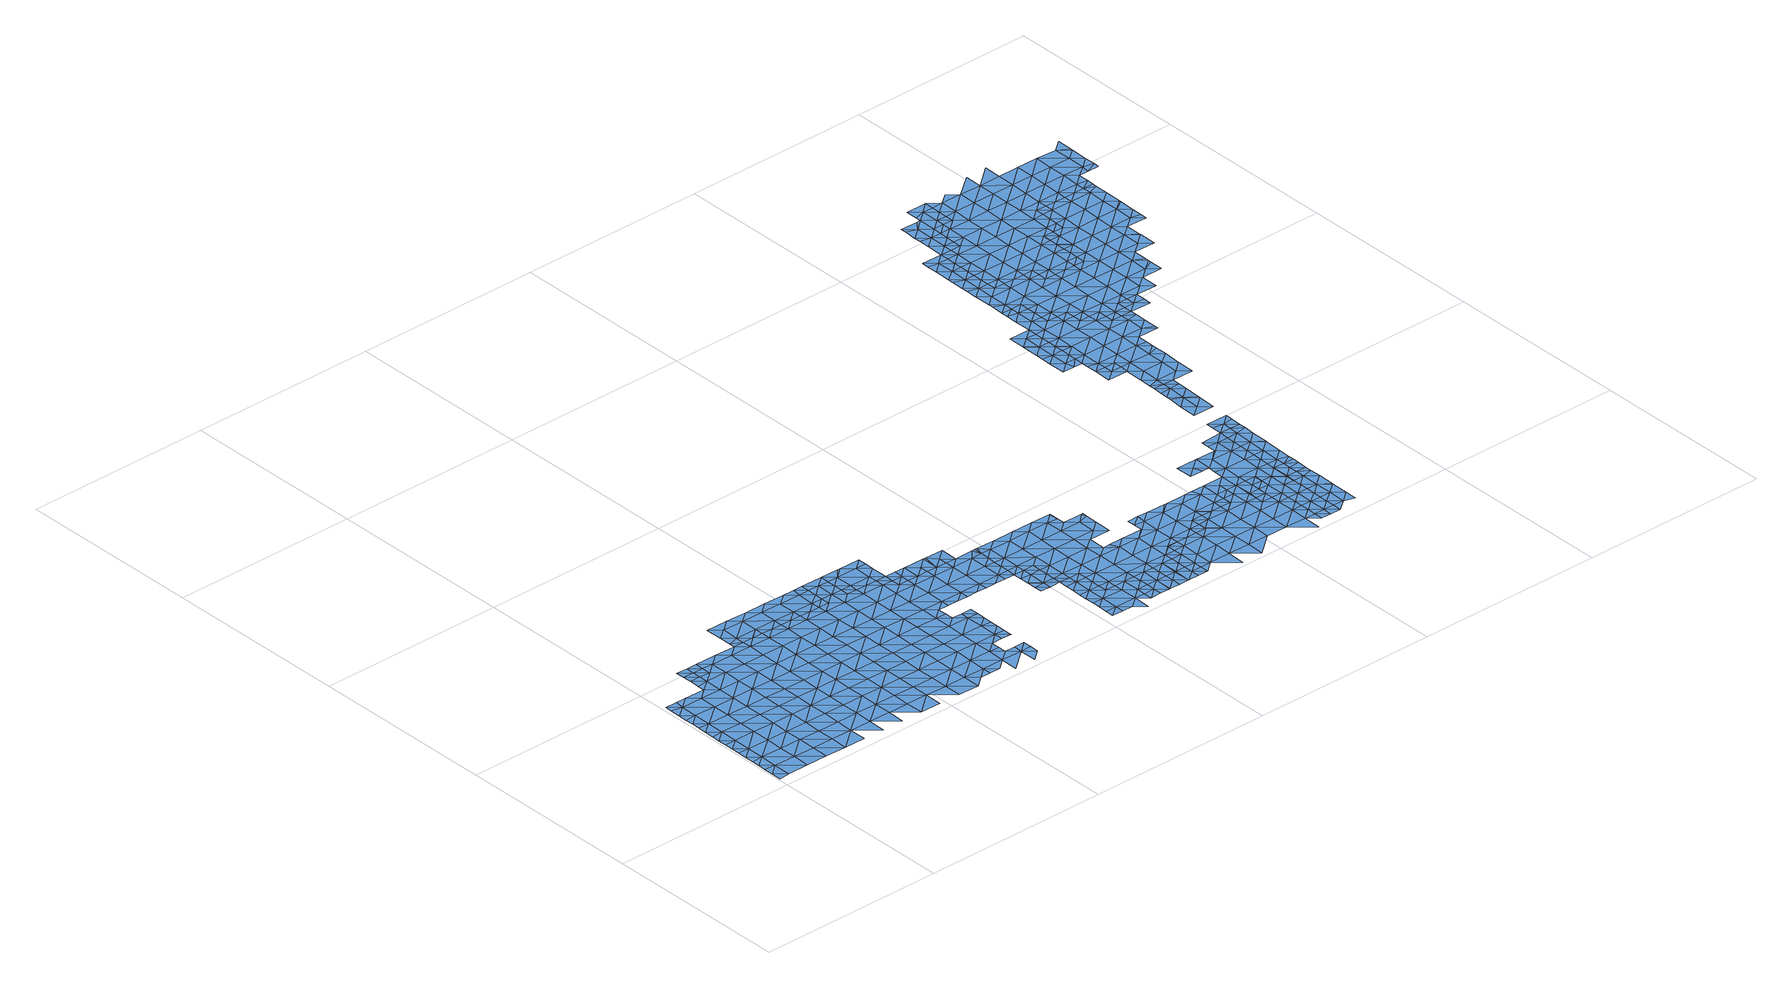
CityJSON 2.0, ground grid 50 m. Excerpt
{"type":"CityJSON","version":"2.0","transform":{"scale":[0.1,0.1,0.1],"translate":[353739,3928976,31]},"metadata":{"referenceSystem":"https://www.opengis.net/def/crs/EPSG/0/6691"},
"CityObjects":{
"waterbody1":{"type":"WaterBody","attributes":{"name":"4","class":"1140","function":"1","WaterBodyRiverFloodingRiskAttribute.description":"6","WaterBodyRiverFloodingRiskAttribute.rankOrg":"2","WaterBodyRiverFloodingRiskAttribute.adminType":"2","WaterBodyRiverFloodingRiskAttribute.scale":"L1"},"geometry":[{"type":"MultiSurface","lod":"1","boundaries":[[[0,1,2]],[[3,4,2]],[[1,3,2]],[[5,4,3]],[[5,6,7]],[[3,6,5]],[[7,6,8]],[[9,10,8]],[[1,11,3]],[[10,9,12]],[[8,6,9]],[[12,13,14]],[[13,15,14]],[[12,9,13]],[[6,3,16]],[[3,11,16]],[[17,18,19]],[[19,15,17]],[[15,13,17]],[[17,20,18]],[[6,16,21]],[[9,6,22]],[[23,20,24]],[[23,18,20]],[[22,25,9]],[[11,26,16]],[[24,27,28]],[[6,21,22]],[[13,9,25]],[[28,27,29]],[[24,20,27]],[[17,13,25]],[[30,31,29]],[[25,32,17]],[[31,30,33]],[[30,29,27]],[[34,35,16]],[[20,17,32]],[[16,26,34]],[[21,16,35]],[[32,36,20]],[[20,37,27]],[[33,30,38]],[[22,21,39]],[[39,21,35]],[[39,40,22]],[[40,32,25]],[[30,27,37]],[[20,36,37]],[[38,30,41]],[[25,22,40]],[[42,41,30]],[[34,26,43]],[[44,36,32]],[[43,45,34]],[[30,37,42]],[[35,34,45]],[[32,40,44]],[[44,46,36]],[[39,35,47]],[[47,35,45]],[[37,48,42]],[[37,36,48]],[[41,42,49]],[[50,51,39]],[[48,36,46]],[[50,39,47]],[[40,51,44]],[[40,39,51]],[[52,42,48]],[[45,43,53]],[[49,42,52]],[[47,45,53]],[[46,44,54]],[[43,55,53]],[[47,56,50]],[[57,58,59]],[[44,51,54]],[[46,60,48]],[[59,49,57]],[[57,49,52]],[[61,60,46]],[[56,47,53]],[[46,54,61]],[[62,58,57]],[[63,64,50]],[[60,65,48]],[[63,50,56]],[[51,64,54]],[[51,50,64]],[[52,48,65]],[[57,66,62]],[[65,67,52]],[[57,52,67]],[[68,69,53]],[[61,54,70]],[[68,53,71]],[[56,69,63]],[[61,72,60]],[[56,53,69]],[[54,64,70]],[[66,57,67]],[[73,64,63]],[[72,61,70]],[[66,74,75]],[[69,73,63]],[[72,76,60]],[[60,77,65]],[[75,74,78]],[[74,66,67]],[[76,77,60]],[[65,77,67]],[[64,79,70]],[[80,64,73]],[[81,78,74]],[[82,83,68]],[[68,84,69]],[[72,70,79]],[[74,67,85]],[[64,80,79]],[[85,67,77]],[[84,86,69]],[[76,72,87]],[[68,83,84]],[[73,86,80]],[[87,72,79]],[[73,69,86]],[[81,74,88]],[[76,89,77]],[[74,85,88]],[[90,89,76]],[[89,85,77]],[[91,79,80]],[[76,87,90]],[[83,92,84]],[[93,88,85]],[[94,80,86]],[[95,81,88]],[[92,83,96]],[[97,86,84]],[[80,94,91]],[[87,98,90]],[[92,99,84]],[[87,79,98]],[[100,95,88]],[[85,89,93]],[[93,100,88]],[[98,79,91]],[[94,86,97]],[[84,99,97]],[[94,101,91]],[[96,102,92]],[[90,98,103]],[[89,90,104]],[[89,105,93]],[[106,95,100]],[[102,99,92]],[[105,100,93]],[[90,103,104]],[[94,97,101]],[[107,103,98]],[[96,108,102]],[[109,91,101]],[[106,100,110]],[[89,104,105]],[[98,91,107]],[[97,99,111]],[[107,91,109]],[[100,112,110]],[[99,102,111]],[[97,113,101]],[[100,105,112]],[[110,112,114]],[[104,103,115]],[[116,105,104]],[[97,111,117]],[[103,107,115]],[[118,114,112]],[[113,97,117]],[[109,101,113]],[[102,119,111]],[[120,104,115]],[[121,119,102]],[[122,117,111]],[[112,105,116]],[[123,109,113]],[[118,112,124]],[[104,120,116]],[[107,109,125]],[[126,124,112]],[[125,109,123]],[[115,107,125]],[[115,127,120]],[[111,119,122]],[[125,127,115]],[[112,116,126]],[[113,117,128]],[[121,129,119]],[[130,116,120]],[[117,122,128]],[[131,124,126]],[[123,113,132]],[[130,126,116]],[[133,120,127]],[[119,134,122]],[[113,128,132]],[[132,135,123]],[[134,128,122]],[[125,123,135]],[[136,119,129]],[[131,126,137]],[[120,133,130]],[[135,138,125]],[[130,139,126]],[[134,119,136]],[[126,139,137]],[[127,125,140]],[[129,141,136]],[[140,125,138]],[[133,127,140]],[[128,134,142]],[[132,128,143]],[[144,137,139]],[[135,132,143]],[[141,145,136]],[[146,147,133]],[[128,142,143]],[[135,148,138]],[[133,140,146]],[[130,133,147]],[[149,144,139]],[[139,130,147]],[[150,142,134]],[[151,140,138]],[[134,136,152]],[[135,143,148]],[[153,149,139]],[[147,153,139]],[[145,141,154]],[[152,150,134]],[[155,151,138]],[[136,145,152]],[[138,148,155]],[[154,156,145]],[[143,142,150]],[[146,140,151]],[[143,157,148]],[[158,147,146]],[[159,149,153]],[[160,158,146]],[[161,145,156]],[[160,146,151]],[[147,158,153]],[[143,150,157]],[[162,159,153]],[[152,145,161]],[[155,148,163]],[[161,164,152]],[[152,165,150]],[[148,157,163]],[[166,162,153]],[[155,167,151]],[[150,165,157]],[[155,163,168]],[[153,158,166]],[[165,152,164]],[[167,155,168]],[[160,151,167]],[[169,170,161]],[[166,171,162]],[[171,172,173]],[[173,162,171]],[[163,157,174]],[[175,176,160]],[[164,161,177]],[[176,166,158]],[[175,160,167]],[[172,178,179]],[[157,165,174]],[[174,180,163]],[[181,165,164]],[[178,182,179]],[[158,160,176]],[[183,181,164]],[[183,164,177]],[[168,163,180]],[[166,184,171]],[[172,171,178]],[[177,161,170]],[[168,185,167]],[[186,178,171]],[[187,186,171]],[[165,188,174]],[[166,189,184]],[[190,182,178]],[[171,184,187]],[[191,177,170]],[[189,166,176]],[[188,165,181]],[[168,180,185]],[[170,192,193]],[[175,167,194]],[[195,190,178]],[[195,178,186]],[[196,191,170]],[[188,197,174]],[[193,198,170]],[[174,199,180]],[[167,185,194]],[[200,184,189]],[[198,196,170]],[[188,181,201]],[[180,202,185]],[[175,194,203]],[[176,175,204]],[[202,205,185]],[[201,206,188]],[[205,207,185]],[[180,199,202]],[[174,197,199]],[[194,185,207]],[[200,189,208]],[[175,203,204]],[[206,209,188]],[[201,210,206]],[[189,176,211]],[[209,212,188]],[[188,212,197]],[[194,213,203]],[[176,204,211]],[[214,202,199]],[[208,189,211]],[[215,216,197]],[[197,216,199]],[[215,197,212]],[[194,207,213]],[[217,214,199]],[[218,204,203]],[[216,217,199]],[[219,208,211]],[[220,211,204]],[[207,221,213]],[[217,222,214]],[[223,203,213]],[[218,220,204]],[[224,219,211]],[[221,225,213]],[[211,220,224]],[[203,223,218]],[[226,219,224]],[[227,220,218]],[[223,213,228]],[[213,225,228]],[[229,218,223]],[[230,227,218]],[[225,231,228]],[[232,229,223]],[[232,223,228]],[[231,233,228]],[[218,229,230]],[[234,228,233]],[[235,230,229]],[[232,228,234]],[[236,229,232]],[[234,237,232]],[[234,233,238]],[[237,236,232]],[[235,229,239]],[[236,239,229]],[[238,240,234]],[[241,237,234]],[[241,234,240]],[[242,239,236]],[[241,243,237]],[[237,244,236]],[[240,245,241]],[[243,244,237]],[[242,236,246]],[[245,247,241]],[[246,236,244]],[[248,249,241]],[[241,247,248]],[[243,241,249]],[[244,250,246]],[[251,244,243]],[[252,251,243]],[[243,249,252]],[[253,250,244]],[[253,244,251]],[[250,253,254]]]}]},
"waterbody2":{"type":"WaterBody","attributes":{"name":"4","class":"1140","function":"1","WaterBodyRiverFloodingRiskAttribute.description":"6","WaterBodyRiverFloodingRiskAttribute.rankOrg":"1","WaterBodyRiverFloodingRiskAttribute.adminType":"2","WaterBodyRiverFloodingRiskAttribute.scale":"L1"},"geometry":[{"type":"MultiSurface","lod":"1","boundaries":[[[75,255,256]],[[62,256,257]],[[257,256,258]],[[255,75,78]],[[258,256,255]],[[62,257,58]],[[62,66,256]],[[256,66,75]]]}]},
"waterbody3":{"type":"WaterBody","attributes":{"name":"4","class":"1140","function":"1","WaterBodyRiverFloodingRiskAttribute.description":"6","WaterBodyRiverFloodingRiskAttribute.rankOrg":"1","WaterBodyRiverFloodingRiskAttribute.adminType":"2","WaterBodyRiverFloodingRiskAttribute.scale":"L1"},"geometry":[{"type":"MultiSurface","lod":"1","boundaries":[[[173,172,259]],[[260,261,262]],[[162,173,159]],[[159,173,259]],[[172,263,259]],[[264,124,261]],[[265,266,267]],[[268,260,269]],[[270,271,269]],[[272,95,106]],[[144,149,262]],[[259,262,149]],[[270,262,259]],[[270,260,262]],[[260,270,269]],[[273,271,263]],[[179,273,263]],[[182,273,179]],[[274,260,268]],[[179,263,172]],[[271,270,263]],[[263,270,259]],[[137,144,262]],[[261,137,262]],[[131,137,261]],[[118,124,264]],[[114,118,264]],[[110,114,264]],[[131,261,124]],[[159,259,149]],[[260,274,261]],[[261,274,264]],[[274,266,265]],[[266,274,268]],[[275,110,264]],[[276,275,265]],[[276,265,267]],[[272,275,276]],[[106,110,275]],[[275,272,106]],[[274,275,264]],[[274,265,275]]]}]},
"waterbody4":{"type":"WaterBody","attributes":{"name":"4","class":"1140","function":"1","WaterBodyRiverFloodingRiskAttribute.description":"6","WaterBodyRiverFloodingRiskAttribute.rankOrg":"1","WaterBodyRiverFloodingRiskAttribute.adminType":"2","WaterBodyRiverFloodingRiskAttribute.scale":"L1"},"geometry":[{"type":"MultiSurface","lod":"1","boundaries":[[[190,195,277]],[[278,208,219]],[[278,279,280]],[[280,279,281]],[[219,226,278]],[[184,200,187]],[[280,277,278]],[[278,226,279]],[[278,277,282]],[[282,277,186]],[[186,277,195]],[[190,277,283]],[[283,277,284]],[[282,208,278]],[[200,208,282]],[[282,186,187]],[[187,200,282]],[[284,277,280]],[[285,284,280]],[[280,281,285]]]}]},
"waterbody5":{"type":"WaterBody","attributes":{"name":"4","class":"1140","function":"1","WaterBodyRiverFloodingRiskAttribute.description":"6","WaterBodyRiverFloodingRiskAttribute.rankOrg":"1","WaterBodyRiverFloodingRiskAttribute.adminType":"2","WaterBodyRiverFloodingRiskAttribute.scale":"L1"},"geometry":[{"type":"MultiSurface","lod":"1","boundaries":[[[286,246,287]],[[288,226,289]],[[235,239,290]],[[227,230,289]],[[224,289,226]],[[291,289,230]],[[291,230,290]],[[291,290,292]],[[230,235,290]],[[227,289,220]],[[224,220,289]],[[288,289,291]],[[293,286,287]],[[242,246,286]],[[290,239,292]],[[242,286,239]],[[293,239,286]],[[293,292,239]]]}]},
"waterbody6":{"type":"WaterBody","attributes":{"name":"4","class":"1140","function":"1","WaterBodyRiverFloodingRiskAttribute.description":"6","WaterBodyRiverFloodingRiskAttribute.rankOrg":"2","WaterBodyRiverFloodingRiskAttribute.adminType":"2","WaterBodyRiverFloodingRiskAttribute.scale":"L1"},"geometry":[{"type":"MultiSurface","lod":"1","boundaries":[[[294,295,296]],[[297,296,295]],[[298,297,295]],[[299,300,301]],[[299,298,295]],[[301,298,299]],[[294,302,295]],[[303,304,305]],[[303,300,299]],[[305,300,303]],[[304,306,307]],[[308,295,302]],[[307,306,309]],[[310,303,299]],[[304,303,306]],[[299,295,308]],[[311,310,299]],[[308,311,299]],[[312,309,306]],[[310,313,303]],[[302,314,308]],[[313,315,303]],[[306,303,315]],[[316,312,306]],[[317,316,306]],[[306,315,317]],[[318,310,311]],[[319,320,308]],[[320,321,308]],[[311,308,321]],[[322,318,311]],[[311,321,322]],[[322,321,323]],[[324,322,323]],[[324,323,325]],[[326,322,324]],[[325,327,324]],[[328,326,324]],[[327,328,324]],[[328,327,329]],[[329,327,330]],[[331,328,329]],[[330,332,329]],[[332,333,329]],[[331,329,333]],[[334,333,332]],[[334,335,333]],[[334,336,335]],[[337,333,335]],[[336,338,335]],[[339,337,335]],[[338,339,335]],[[340,341,338]],[[340,342,341]],[[341,343,338]],[[338,343,339]],[[343,344,339]],[[345,339,344]],[[346,345,344]],[[347,346,348]],[[341,349,343]],[[348,346,344]],[[341,350,351]],[[352,348,344]],[[349,341,351]],[[344,343,353]],[[352,344,354]],[[343,349,353]],[[354,344,353]],[[355,349,351]],[[356,357,351]],[[358,354,353]],[[357,355,351]],[[349,355,353]],[[358,353,359]],[[360,359,353]],[[355,360,353]],[[360,361,359]],[[362,355,357]],[[360,363,361]],[[357,356,364]],[[365,361,363]],[[366,365,363]],[[362,360,355]],[[367,366,363]],[[362,357,364]],[[368,367,363]],[[369,360,362]],[[363,360,370]],[[363,371,368]],[[372,362,364]],[[363,370,371]],[[360,369,370]],[[373,369,362]],[[372,374,362]],[[375,371,370]],[[374,373,362]],[[376,370,369]],[[370,377,375]],[[370,378,377]],[[370,376,378]],[[369,373,376]],[[379,380,372]],[[372,381,374]],[[382,373,374]],[[383,384,385]],[[385,378,386]],[[373,387,376]],[[378,376,386]],[[372,380,381]],[[383,385,386]],[[388,389,376]],[[382,374,381]],[[373,382,387]],[[388,376,387]],[[386,376,389]],[[386,390,383]],[[389,390,386]],[[391,392,380]],[[380,392,381]],[[380,393,391]],[[394,387,382]],[[395,390,389]],[[396,382,381]],[[397,398,381]],[[397,381,392]],[[398,396,381]],[[395,399,390]],[[400,394,382]],[[401,400,382]],[[401,382,396]],[[395,402,399]],[[403,390,399]],[[402,404,399]],[[405,403,399]],[[404,405,399]],[[402,406,404]],[[405,404,407]],[[408,409,410]],[[411,408,410]],[[410,412,411]],[[412,413,414]],[[414,411,412]],[[415,416,417]],[[415,413,416]],[[410,418,412]],[[413,412,416]],[[419,420,421]],[[416,422,417]],[[419,423,420]],[[410,424,418]],[[422,419,421]],[[421,417,422]],[[418,425,412]],[[416,412,425]],[[426,419,422]],[[427,428,416]],[[427,416,425]],[[422,416,428]],[[429,426,422]],[[428,429,422]],[[430,426,429]]]}]},
"waterbody7":{"type":"WaterBody","attributes":{"name":"4","class":"1140","function":"1","WaterBodyRiverFloodingRiskAttribute.description":"6","WaterBodyRiverFloodingRiskAttribute.rankOrg":"2","WaterBodyRiverFloodingRiskAttribute.adminType":"2","WaterBodyRiverFloodingRiskAttribute.scale":"L1"},"geometry":[{"type":"MultiSurface","lod":"1","boundaries":[[[431,432,433]],[[434,433,432]],[[433,434,247]],[[435,436,434]],[[435,434,432]],[[437,438,439]],[[440,441,431]],[[438,309,441]],[[441,309,442]],[[440,439,441]],[[439,438,441]],[[443,441,442]],[[432,443,435]],[[441,443,432]],[[441,432,431]]]}]},
"waterbody8":{"type":"WaterBody","attributes":{"name":"4","class":"1140","function":"1","WaterBodyRiverFloodingRiskAttribute.description":"6","WaterBodyRiverFloodingRiskAttribute.rankOrg":"1","WaterBodyRiverFloodingRiskAttribute.adminType":"2","WaterBodyRiverFloodingRiskAttribute.scale":"L1"},"geometry":[{"type":"MultiSurface","lod":"1","boundaries":[[[330,327,444]],[[445,327,446]],[[447,445,446]],[[448,449,334]],[[450,449,448]],[[450,342,449]],[[332,448,334]],[[332,444,448]],[[451,444,452]],[[327,452,444]],[[451,448,444]],[[444,332,330]],[[325,323,446]],[[446,327,325]],[[323,320,446]],[[321,320,323]],[[320,453,446]],[[453,320,319]],[[446,453,447]],[[445,452,327]],[[340,449,342]],[[338,336,449]],[[340,338,449]],[[336,334,449]]]}]},
"waterbody9":{"type":"WaterBody","attributes":{"name":"4","class":"1140","function":"1","WaterBodyRiverFloodingRiskAttribute.description":"6","WaterBodyRiverFloodingRiskAttribute.rankOrg":"1","WaterBodyRiverFloodingRiskAttribute.adminType":"2","WaterBodyRiverFloodingRiskAttribute.scale":"L1"},"geometry":[{"type":"MultiSurface","lod":"1","boundaries":[[[454,455,456]],[[457,458,454]],[[459,457,454]],[[460,457,459]],[[461,462,463]],[[464,463,462]],[[464,465,463]],[[466,465,464]],[[467,465,466]],[[468,469,470]],[[468,471,469]],[[472,473,474]],[[474,473,475]],[[476,475,473]],[[476,390,475]],[[390,476,477]],[[473,464,478]],[[477,476,479]],[[384,477,479]],[[384,383,477]],[[385,384,480]],[[384,481,480]],[[480,481,482]],[[481,459,482]],[[482,459,483]],[[482,483,366]],[[483,484,366]],[[483,485,484]],[[486,485,483]],[[486,487,485]],[[485,487,347]],[[347,487,488]],[[347,488,346]],[[345,346,488]],[[337,339,488]],[[333,337,488]],[[489,333,488]],[[331,333,489]],[[371,482,368]],[[371,375,480]],[[375,377,480]],[[388,387,490]],[[491,492,493]],[[494,495,492]],[[495,496,497]],[[498,499,469]],[[500,501,472]],[[502,500,472]],[[421,420,503]],[[504,417,503]],[[400,401,504]],[[387,394,490]],[[402,395,490]],[[388,395,389]],[[378,385,377]],[[415,417,504]],[[505,409,408]],[[317,315,506]],[[315,507,506]],[[315,313,507]],[[318,322,507]],[[508,507,322]],[[509,502,474]],[[510,409,505]],[[391,393,510]],[[391,510,505]],[[408,411,505]],[[511,512,430]],[[417,421,503]],[[507,508,506]],[[513,506,514]],[[426,430,512]],[[426,512,419]],[[455,454,458]],[[459,454,483]],[[481,460,459]],[[481,515,460]],[[463,516,461]],[[473,466,464]],[[467,466,471]],[[465,516,463]],[[499,470,469]],[[502,472,474]],[[474,475,407]],[[473,478,476]],[[390,403,475]],[[383,390,477]],[[479,515,481]],[[479,481,384]],[[377,385,480]],[[482,366,367]],[[365,366,484]],[[484,485,354]],[[485,347,348]],[[345,488,339]],[[489,328,331]],[[388,490,395]],[[401,396,504]],[[480,482,371]],[[400,503,406]],[[503,400,504]],[[394,400,490]],[[406,490,400]],[[490,406,402]],[[326,508,322]],[[361,365,359]],[[517,514,518]],[[488,487,489]],[[367,368,482]],[[326,328,508]],[[487,486,519]],[[514,517,513]],[[520,521,522]],[[523,520,524]],[[489,508,328]],[[489,514,508]],[[489,518,514]],[[487,518,489]],[[519,518,487]],[[518,519,517]],[[525,517,519]],[[526,517,525]],[[527,517,526]],[[517,527,513]],[[527,528,513]],[[521,528,527]],[[520,528,521]],[[523,528,520]],[[523,529,528]],[[530,529,523]],[[434,436,531]],[[436,532,531]],[[530,532,436]],[[533,531,532]],[[249,531,533]],[[531,249,248]],[[534,535,493]],[[536,535,534]],[[536,533,535]],[[536,251,533]],[[533,251,252]],[[533,537,535]],[[535,537,491]],[[491,537,524]],[[537,523,524]],[[532,523,537]],[[506,508,514]],[[491,524,494]],[[538,494,524]],[[530,523,532]],[[539,494,538]],[[539,496,494]],[[540,541,539]],[[540,542,541]],[[542,540,543]],[[522,543,540]],[[543,522,544]],[[521,544,522]],[[545,546,547]],[[545,456,546]],[[548,456,545]],[[486,456,548]],[[454,456,486]],[[403,405,475]],[[407,475,405]],[[484,354,358]],[[354,485,352]],[[348,352,485]],[[358,359,484]],[[484,359,365]],[[248,247,531]],[[530,436,435]],[[247,434,531]],[[533,532,537]],[[252,249,533]],[[251,536,253]],[[491,493,535]],[[254,253,549]],[[536,549,253]],[[536,534,549]],[[491,494,492]],[[524,520,538]],[[495,494,496]],[[540,539,538]],[[541,542,550]],[[538,520,522]],[[540,538,522]],[[546,456,455]],[[519,551,525]],[[548,551,519]],[[486,548,519]],[[483,454,486]],[[552,471,466]],[[552,466,473]],[[553,469,552]],[[498,469,553]],[[554,553,552]],[[554,552,501]],[[474,407,555]],[[556,423,419]],[[404,406,555]],[[555,407,404]],[[397,392,557]],[[557,398,397]],[[318,507,310]],[[509,474,556]],[[555,556,474]],[[556,555,423]],[[423,555,420]],[[414,413,557]],[[411,414,557]],[[391,505,392]],[[557,392,505]],[[557,505,411]],[[313,310,507]],[[317,506,316]],[[506,558,316]],[[506,513,558]],[[316,558,559]],[[419,512,556]],[[560,556,512]],[[560,512,511]],[[561,560,511]],[[555,503,420]],[[552,469,471]],[[501,552,472]],[[396,398,557]],[[504,396,557]],[[413,504,557]],[[473,472,552]],[[406,503,555]],[[528,558,513]],[[504,413,415]],[[530,559,529]],[[443,559,530]],[[442,559,443]],[[442,312,559]],[[309,312,442]],[[529,558,528]],[[559,558,529]],[[435,443,530]],[[312,316,559]]]}]},
"waterbody10":{"type":"WaterBody","attributes":{"name":"4","class":"1140","function":"1","WaterBodyRiverFloodingRiskAttribute.description":"6","WaterBodyRiverFloodingRiskAttribute.rankOrg":"2","WaterBodyRiverFloodingRiskAttribute.adminType":"2","WaterBodyRiverFloodingRiskAttribute.scale":"L1"},"geometry":[{"type":"MultiSurface","lod":"1","boundaries":[[[562,502,509]],[[499,498,563]],[[564,501,500]],[[500,502,564]],[[562,564,502]],[[565,562,566]],[[567,568,569]],[[570,564,565]],[[562,565,564]],[[567,499,563]],[[563,568,567]],[[568,563,571]],[[554,501,572]],[[572,553,554]],[[553,563,498]],[[509,556,562]],[[560,562,556]],[[560,566,562]],[[566,560,561]],[[573,572,570]],[[570,572,564]],[[572,501,564]],[[563,553,572]],[[571,563,572]],[[571,572,573]]]}]},
"waterbody11":{"type":"WaterBody","attributes":{"name":"4","class":"1140","function":"1","WaterBodyRiverFloodingRiskAttribute.description":"6","WaterBodyRiverFloodingRiskAttribute.rankOrg":"1","WaterBodyRiverFloodingRiskAttribute.adminType":"2","WaterBodyRiverFloodingRiskAttribute.scale":"L1"},"geometry":[{"type":"MultiSurface","lod":"1","boundaries":[[[574,575,576]],[[575,577,576]],[[499,567,575]],[[577,575,569]],[[574,578,575]],[[578,499,575]],[[567,569,575]]]}]},
"waterbody12":{"type":"WaterBody","attributes":{"name":"4","class":"1140","function":"1","WaterBodyRiverFloodingRiskAttribute.description":"6","WaterBodyRiverFloodingRiskAttribute.rankOrg":"1","WaterBodyRiverFloodingRiskAttribute.adminType":"2","WaterBodyRiverFloodingRiskAttribute.scale":"L1"},"geometry":[{"type":"MultiSurface","lod":"1","boundaries":[[[579,580,581]],[[582,581,580]],[[583,584,585]],[[584,586,585]],[[587,588,586]],[[589,586,590]],[[590,586,591]],[[592,591,584]],[[588,585,586]],[[593,582,594]],[[582,593,581]],[[591,586,584]],[[595,596,581]],[[597,596,595]],[[587,586,596]],[[596,586,589]],[[592,584,598]],[[599,596,597]],[[596,599,587]],[[596,589,600]],[[581,593,595]],[[583,598,584]],[[579,596,600]],[[596,579,581]]]}]},
"waterbody13":{"type":"WaterBody","attributes":{"name":"4","class":"1140","function":"1","WaterBodyRiverFloodingRiskAttribute.description":"6","WaterBodyRiverFloodingRiskAttribute.rankOrg":"1","WaterBodyRiverFloodingRiskAttribute.adminType":"2","WaterBodyRiverFloodingRiskAttribute.scale":"L1"},"geometry":[{"type":"MultiSurface","lod":"1","boundaries":[[[601,602,603]],[[601,604,602]],[[604,605,606]],[[607,602,606]],[[606,608,607]],[[609,610,606]],[[611,602,612]],[[604,606,602]],[[613,609,605]],[[608,606,610]],[[609,606,605]],[[612,602,607]],[[614,615,616]],[[616,615,611]],[[611,615,602]],[[614,603,615]],[[615,603,602]]]}]},
"waterbody14":{"type":"WaterBody","attributes":{"name":"4","class":"1140","function":"1","WaterBodyRiverFloodingRiskAttribute.description":"6","WaterBodyRiverFloodingRiskAttribute.rankOrg":"1","WaterBodyRiverFloodingRiskAttribute.adminType":"2","WaterBodyRiverFloodingRiskAttribute.scale":"L1"},"geometry":[{"type":"MultiSurface","lod":"1","boundaries":[[[617,618,619]],[[620,621,617]],[[619,620,617]],[[621,622,617]],[[617,622,623]],[[623,618,617]]]}]},
"waterbody15":{"type":"WaterBody","attributes":{"name":"4","class":"1140","function":"1","WaterBodyRiverFloodingRiskAttribute.description":"6","WaterBodyRiverFloodingRiskAttribute.rankOrg":"2","WaterBodyRiverFloodingRiskAttribute.adminType":"2","WaterBodyRiverFloodingRiskAttribute.scale":"L1"},"geometry":[{"type":"MultiSurface","lod":"1","boundaries":[[[624,625,626]],[[624,627,625]],[[585,628,583]],[[585,588,629]],[[630,631,629]],[[632,633,626]],[[634,624,626]],[[627,635,625]],[[636,637,638]],[[594,636,638]],[[639,636,594]],[[622,636,639]],[[621,636,622]],[[621,620,636]],[[640,620,619]],[[640,641,620]],[[620,641,636]],[[636,641,637]],[[631,642,643]],[[585,629,628]],[[644,645,628]],[[629,644,628]],[[631,644,629]],[[631,643,644]],[[646,644,643]],[[647,643,642]],[[642,648,647]],[[649,648,642]],[[650,626,633]],[[651,634,650]],[[638,637,630]],[[652,653,654]],[[652,654,613]],[[655,656,657]],[[656,655,653]],[[653,655,654]],[[654,655,658]],[[613,654,658]],[[609,613,658]],[[659,655,640]],[[593,594,638]],[[660,661,662]],[[663,662,661]],[[618,659,640]],[[664,659,618]],[[664,658,659]],[[619,618,640]],[[641,640,627]],[[635,627,665]],[[664,666,658]],[[641,627,624]],[[641,624,637]],[[666,610,609]],[[609,658,666]],[[658,655,659]],[[667,655,657]],[[588,587,629]],[[640,655,667]],[[634,626,650]],[[640,667,627]],[[667,665,627]],[[667,668,665]],[[667,657,668]],[[626,625,632]],[[646,669,644]],[[670,671,660]],[[660,671,661]],[[672,673,674]],[[673,661,674]],[[661,671,675]],[[598,628,674]],[[676,587,599]],[[630,637,677]],[[678,634,651]],[[649,642,679]],[[679,642,677]],[[631,630,677]],[[631,677,642]],[[672,674,645]],[[645,674,628]],[[651,680,678]],[[676,599,597]],[[663,661,673]],[[681,645,644]],[[681,644,669]],[[597,595,676]],[[638,595,593]],[[595,638,676]],[[637,624,677]],[[624,634,677]],[[634,679,677]],[[678,679,634]],[[630,676,638]],[[629,676,630]],[[676,629,587]],[[598,583,628]],[[674,675,598]],[[675,674,661]]]}]},
"waterbody16":{"type":"WaterBody","attributes":{"name":"4","class":"1140","function":"1","WaterBodyRiverFloodingRiskAttribute.description":"6","WaterBodyRiverFloodingRiskAttribute.rankOrg":"2","WaterBodyRiverFloodingRiskAttribute.adminType":"2","WaterBodyRiverFloodingRiskAttribute.scale":"L1"},"geometry":[{"type":"MultiSurface","lod":"1","boundaries":[[[682,683,684]],[[684,685,682]],[[682,685,686]],[[687,683,688]],[[683,682,688]],[[689,687,688]],[[686,690,682]],[[691,689,692]],[[689,688,692]],[[693,691,692]],[[690,694,682]],[[693,695,696]],[[697,688,682]],[[696,695,698]],[[695,693,692]],[[699,692,688]],[[700,694,690]],[[701,698,695]],[[682,694,697]],[[692,699,695]],[[702,701,695]],[[700,703,694]],[[688,697,699]],[[703,704,694]],[[695,705,702]],[[706,697,694]],[[707,708,709]],[[710,709,708]],[[695,699,705]],[[703,710,708]],[[708,704,703]],[[711,699,697]],[[712,713,714]],[[712,702,713]],[[707,715,708]],[[702,705,713]],[[694,704,706]],[[699,711,705]],[[713,716,714]],[[717,714,716]],[[717,718,719]],[[711,697,706]],[[720,708,715]],[[708,721,704]],[[718,717,716]],[[711,722,705]],[[705,723,713]],[[722,723,705]],[[713,723,716]],[[704,724,706]],[[716,725,718]],[[720,715,726]],[[708,720,721]],[[706,727,711]],[[726,728,720]],[[716,729,725]],[[704,721,724]],[[711,730,722]],[[716,723,729]],[[728,726,731]],[[728,732,720]],[[720,732,721]],[[727,706,724]],[[727,730,711]],[[729,733,725]],[[722,734,723]],[[735,733,736]],[[735,725,733]],[[737,738,721]],[[721,739,724]],[[737,721,732]],[[736,740,741]],[[723,734,729]],[[721,738,739]],[[741,740,742]],[[740,736,733]],[[743,744,724]],[[734,722,730]],[[724,739,743]],[[727,724,744]],[[729,745,733]],[[727,746,730]],[[729,734,747]],[[727,744,746]],[[745,748,733]],[[730,749,734]],[[729,747,745]],[[744,750,746]],[[746,749,730]],[[740,733,748]],[[746,750,751]],[[752,740,748]],[[751,753,746]],[[734,749,754]],[[747,734,755]],[[756,749,746]],[[753,756,746]],[[751,757,753]],[[734,754,755]],[[745,747,758]],[[756,759,749]],[[745,760,748]],[[759,761,749]],[[758,747,755]],[[758,760,745]],[[754,749,761]],[[754,762,755]],[[763,762,754]],[[764,748,760]],[[754,761,763]],[[765,763,761]],[[755,766,758]],[[762,766,755]],[[758,766,760]],[[765,767,763]],[[760,766,768]],[[769,760,768]],[[763,767,770]],[[771,770,767]],[[762,763,772]],[[762,773,766]],[[763,770,772]],[[766,774,768]],[[771,775,770]],[[773,762,772]],[[774,766,773]],[[776,772,770]],[[770,775,777]],[[778,773,772]],[[777,775,779]],[[776,770,777]],[[776,778,772]],[[780,774,773]],[[778,780,773]],[[779,781,777]],[[782,776,777]],[[781,779,783]],[[781,782,777]],[[784,776,782]],[[778,776,784]],[[784,785,778]],[[784,782,786]],[[780,778,785]],[[784,786,787]],[[780,785,788]],[[787,786,789]],[[785,784,790]],[[784,787,790]],[[788,785,791]],[[785,790,791]],[[792,793,788]],[[792,788,791]]]}]},
"waterbody17":{"type":"WaterBody","attributes":{"name":"4","class":"1140","function":"1","WaterBodyRiverFloodingRiskAttribute.description":"6","WaterBodyRiverFloodingRiskAttribute.rankOrg":"2","WaterBodyRiverFloodingRiskAttribute.adminType":"2","WaterBodyRiverFloodingRiskAttribute.scale":"L1"},"geometry":[{"type":"MultiSurface","lod":"1","boundaries":[[[794,795,796]],[[794,796,797]],[[797,798,794]],[[794,798,799]],[[794,680,800]],[[800,795,794]],[[799,680,794]]]}]},
"waterbody18":{"type":"WaterBody","attributes":{"name":"4","class":"1140","function":"1","WaterBodyRiverFloodingRiskAttribute.description":"6","WaterBodyRiverFloodingRiskAttribute.rankOrg":"1","WaterBodyRiverFloodingRiskAttribute.adminType":"2","WaterBodyRiverFloodingRiskAttribute.scale":"L1"},"geometry":[{"type":"MultiSurface","lod":"1","boundaries":[[[712,801,702]],[[741,742,802]],[[802,736,741]],[[803,736,802]],[[719,803,804]],[[719,718,803]],[[805,806,802]],[[806,804,802]],[[807,808,804]],[[808,807,809]],[[810,808,809]],[[810,811,808]],[[735,736,803]],[[742,805,802]],[[804,803,802]],[[719,804,808]],[[811,812,808]],[[813,812,814]],[[801,812,813]],[[714,717,812]],[[814,812,811]],[[698,801,813]],[[801,714,812]],[[712,714,801]],[[701,702,801]],[[701,801,698]],[[812,719,808]],[[717,719,812]],[[718,725,803]],[[725,735,803]]]}]},
"waterbody19":{"type":"WaterBody","attributes":{"name":"4","class":"1140","function":"1","WaterBodyRiverFloodingRiskAttribute.description":"6","WaterBodyRiverFloodingRiskAttribute.rankOrg":"1","WaterBodyRiverFloodingRiskAttribute.adminType":"2","WaterBodyRiverFloodingRiskAttribute.scale":"L1"},"geometry":[{"type":"MultiSurface","lod":"1","boundaries":[[[815,648,816]],[[648,649,817]],[[779,775,818]],[[819,818,820]],[[819,820,821]],[[821,822,823]],[[824,823,822]],[[825,824,822]],[[826,827,825]],[[828,827,826]],[[829,828,830]],[[831,829,830]],[[832,833,834]],[[647,648,815]],[[647,815,643]],[[646,643,815]],[[835,836,837]],[[836,835,838]],[[709,839,838]],[[838,839,836]],[[840,836,839]],[[836,840,841]],[[662,841,840]],[[841,662,663]],[[842,843,844]],[[843,842,845]],[[846,833,832]],[[710,703,847]],[[709,710,847]],[[707,709,838]],[[715,707,838]],[[715,838,848]],[[849,850,851]],[[831,852,829]],[[852,853,829]],[[829,853,828]],[[853,854,828]],[[828,854,827]],[[827,855,825]],[[856,825,855]],[[856,824,825]],[[857,818,819]],[[857,779,818]],[[783,779,857]],[[858,859,860]],[[859,861,862]],[[860,859,862]],[[860,862,863]],[[864,863,865]],[[866,849,851]],[[821,820,822]],[[867,850,868]],[[868,767,869]],[[759,756,869]],[[850,867,851]],[[757,851,867]],[[751,870,757]],[[870,851,757]],[[871,851,870]],[[851,871,866]],[[726,848,731]],[[837,816,872]],[[873,872,816]],[[796,874,873]],[[799,798,817]],[[797,796,873]],[[648,817,816]],[[798,816,817]],[[873,816,798]],[[873,798,797]],[[817,680,799]],[[875,874,796]],[[876,874,875]],[[874,876,858]],[[874,858,860]],[[874,860,873]],[[873,860,872]],[[872,860,863]],[[872,863,864]],[[835,872,864]],[[835,864,848]],[[865,848,864]],[[731,848,865]],[[737,871,738]],[[738,871,739]],[[739,871,870]],[[743,739,870]],[[744,743,750]],[[750,743,870]],[[751,750,870]],[[753,757,867]],[[867,756,753]],[[867,868,869]],[[867,869,756]],[[877,878,879]],[[877,844,878]],[[877,842,844]],[[700,690,847]],[[700,847,703]],[[847,839,709]],[[848,838,835]],[[726,715,848]],[[840,880,881]],[[881,662,840]],[[847,690,880]],[[761,759,869]],[[765,761,869]],[[660,662,881]],[[881,670,660]],[[881,882,670]],[[765,869,767]],[[684,683,877]],[[771,767,868]],[[771,868,775]],[[775,868,818]],[[818,868,850]],[[818,850,820]],[[820,850,849]],[[820,849,822]],[[826,825,822]],[[826,822,849]],[[826,849,866]],[[883,826,866]],[[828,826,883]],[[883,830,828]],[[865,830,883]],[[863,830,865]],[[830,863,862]],[[862,831,830]],[[862,884,831]],[[861,884,862]],[[859,885,861]],[[886,885,859]],[[886,859,858]],[[683,842,877]],[[842,683,687]],[[880,840,847]],[[840,839,847]],[[835,837,872]],[[816,837,815]],[[649,679,817]],[[887,673,672]],[[696,833,693]],[[672,645,887]],[[887,645,681]],[[681,669,887]],[[888,887,669]],[[888,669,815]],[[888,815,837]],[[888,837,836]],[[833,846,889]],[[833,889,693]],[[696,698,833]],[[698,834,833]],[[890,865,883]],[[883,866,890]],[[866,871,890]],[[728,890,732]],[[678,680,817]],[[817,679,678]],[[890,731,865]],[[728,731,890]],[[871,732,890]],[[737,732,871]],[[889,845,842]],[[845,889,846]],[[691,693,889]],[[663,673,841]],[[841,673,887]],[[836,841,887]],[[882,881,891]],[[881,892,891]],[[880,690,686]],[[892,879,891]],[[892,877,879]],[[685,877,892]],[[684,877,685]],[[889,689,691]],[[889,842,689]],[[687,689,842]],[[686,685,880]],[[880,685,892]],[[881,880,892]],[[836,887,888]],[[669,646,815]]]}]}
},
"vertices":[
[6,29,1],[35,32,1],[6,56,1],[35,79,1],[7,82,1],[7,103,1],[36,125,1],[8,123,1],[8,148,1],[37,171,1],[8,173,1],[91,32,1],[9,195,1],[38,218,1],[9,218,1],[9,241,1],[92,78,1],[38,264,1],[10,287,1],[10,263,1],[39,310,1],[93,124,1],[94,170,1],[11,312,1],[11,333,1],[94,217,1],[148,31,1],[40,356,1],[11,354,1],[12,380,1],[41,402,1],[12,407,1],[95,263,1],[13,426,1],[149,77,1],[150,123,1],[96,309,1],[97,355,1],[45,425,1],[150,169,1],[151,216,1],[70,425,1],[97,401,1],[205,30,1],[152,262,1],[206,76,1],[153,308,1],[206,122,1],[153,354,1],[126,424,1],[207,168,1],[208,215,1],[154,400,1],[262,75,1],[209,261,1],[261,29,1],[263,121,1],[155,447,1],[127,470,1],[126,443,1],[210,354,1],[209,307,1],[155,470,1],[264,167,1],[264,214,1],[211,400,1],[184,469,1],[212,446,1],[319,74,1],[320,120,1],[265,260,1],[318,28,1],[266,306,1],[320,166,1],[212,492,1],[184,493,1],[267,353,1],[267,399,1],[185,516,1],[322,259,1],[321,213,1],[241,515,1],[375,27,1],[376,73,1],[376,119,1],[268,445,1],[377,166,1],[323,305,1],[269,491,1],[324,398,1],[323,352,1],[379,258,1],[432,73,1],[325,444,1],[378,212,1],[298,514,1],[432,26,1],[434,165,1],[379,304,1],[433,119,1],[326,490,1],[435,211,1],[489,72,1],[380,351,1],[381,397,1],[382,443,1],[326,514,1],[436,303,1],[488,25,1],[435,257,1],[354,513,1],[490,118,1],[382,489,1],[491,210,1],[355,513,1],[437,350,1],[438,442,1],[490,164,1],[383,513,1],[546,71,1],[438,396,1],[545,24,1],[546,117,1],[492,256,1],[411,512,1],[493,302,1],[439,488,1],[494,349,1],[547,163,1],[602,23,1],[495,441,1],[439,512,1],[548,209,1],[494,395,1],[603,116,1],[549,255,1],[602,70,1],[468,511,1],[549,301,1],[496,488,1],[550,348,1],[631,46,1],[604,162,1],[605,208,1],[496,511,1],[659,69,1],[551,394,1],[552,440,1],[605,254,1],[525,510,1],[661,161,1],[607,347,1],[660,115,1],[552,487,1],[659,46,1],[606,300,1],[687,45,1],[661,207,1],[608,439,1],[553,510,1],[608,393,1],[716,68,1],[581,509,1],[662,254,1],[717,114,1],[717,160,1],[609,486,1],[664,346,1],[663,300,1],[715,21,1],[772,67,1],[610,532,1],[582,555,1],[581,532,1],[718,207,1],[664,392,1],[665,438,1],[745,91,1],[611,578,1],[582,578,1],[719,253,1],[745,136,1],[582,602,1],[745,113,1],[638,509,1],[720,299,1],[639,554,1],[638,531,1],[774,159,1],[666,485,1],[640,601,1],[773,90,1],[772,20,1],[800,43,1],[720,345,1],[639,577,1],[801,90,1],[775,206,1],[801,67,1],[775,252,1],[666,508,1],[774,136,1],[748,275,1],[721,391,1],[722,437,1],[748,298,1],[802,136,1],[748,321,1],[694,508,1],[802,159,1],[802,135,1],[723,484,1],[802,182,1],[777,344,1],[776,274,1],[803,205,1],[803,228,1],[804,251,1],[778,436,1],[723,507,1],[751,460,1],[777,321,1],[804,274,1],[778,390,1],[751,483,1],[805,321,1],[752,507,1],[779,460,1],[834,343,1],[835,435,1],[807,459,1],[833,320,1],[834,389,1],[862,320,1],[890,342,1],[836,459,1],[892,434,1],[891,388,1],[890,319,1],[864,458,1],[918,319,1],[947,341,1],[892,458,1],[948,388,1],[949,434,1],[947,318,1],[920,457,1],[975,318,1],[976,341,1],[976,364,1],[969,457,1],[977,410,1],[976,387,1],[977,433,2],[978,456,2],
[157,516,1],[156,493,1],[127,494,1],[127,517,1],
[553,533,1],[441,581,1],[440,535,1],[497,534,1],[554,579,1],[383,535,1],[327,582,1],[356,605,1],[299,606,1],[413,604,1],[469,603,1],[497,580,1],[526,602,1],[298,529,1],[557,602,1],[384,581,1],[326,536,1],[299,560,1],
[667,577,1],[723,530,1],[752,552,1],[724,576,1],[753,576,1],[667,531,1],[688,600,1],[696,600,1],[753,599,1],
[893,481,1],[921,504,1],[780,506,1],[779,483,1],[836,482,1],[808,506,1],[865,505,1],[872,505,1],
[1056,39,2],[1056,62,2],[1027,40,2],[1027,63,2],[1028,86,2],[1057,108,2],[1028,132,2],[1028,109,2],[1084,39,2],[1057,154,2],[1029,178,2],[1029,155,2],[1058,201,2],[1030,201,2],[1113,61,2],[1030,225,2],[1086,131,2],[1113,107,2],[1059,224,2],[1086,154,2],[1112,15,2],[1086,177,2],[1087,224,2],[1087,201,2],[1114,130,2],[1140,38,2],[1141,61,2],[1141,84,2],[1142,130,2],[1142,84,2],[1170,107,3],[1170,84,3],[1170,129,3],[1198,83,3],[1199,129,3],[1227,106,3],[1226,83,3],[1227,128,3],[1254,82,3],[1255,128,3],[1255,82,3],[1283,105,3],[1283,82,3],[1284,127,3],[1312,81,3],[1312,127,3],[1311,58,3],[1339,58,3],[1311,35,3],[1340,104,3],[1341,150,3],[1313,150,3],[1313,173,3],[1313,174,3],[1341,173,3],[1397,103,4],[1395,10,3],[1396,57,4],[1369,173,3],[1398,149,4],[1370,173,3],[1454,102,4],[1452,9,4],[1453,56,4],[1398,172,3],[1426,172,4],[1454,148,4],[1427,172,4],[1510,101,4],[1455,195,4],[1509,55,4],[1427,195,3],[1427,218,3],[1455,218,4],[1483,217,4],[1511,147,4],[1512,194,4],[1484,217,4],[1566,54,4],[1568,146,4],[1567,100,4],[1512,217,4],[1568,193,4],[1540,216,4],[1541,216,4],[1622,7,3],[1623,53,4],[1624,99,4],[1624,145,4],[1570,261,4],[1541,262,4],[1541,239,4],[1569,239,4],[1596,169,4],[1597,192,4],[1597,215,4],[1598,261,4],[1651,53,4],[1652,76,4],[1651,29,4],[1625,168,4],[1598,215,4],[1653,122,4],[1652,99,4],[1653,121,4],[1626,238,4],[1653,168,4],[1653,145,4],[1626,215,4],[1626,261,4],[1654,237,4],[1654,260,4],[1654,215,4],[1655,260,4],[1708,52,4],[1707,28,4],[1736,51,4],[1708,75,4],[1737,97,4],[1709,120,4],[1708,98,4],[1709,144,4],[1738,143,4],[1710,167,4],[1765,74,4],[1711,214,4],[1710,213,4],[1710,190,4],[1739,190,4],[1710,214,4],[1765,42,4],[1766,120,4],[1739,213,4],[1766,122,4],[1767,166,4],[1767,196,4],[1767,213,4],
[975,272,1],[1003,294,1],[975,294,1],[1003,317,1],[1031,294,1],[1032,317,2],[974,226,1],[1002,225,1],[974,248,1],[975,271,1],[1002,248,1],[1030,247,1],[1031,270,2],
[1226,60,3],[1197,37,3],[1169,60,3],[1169,37,3],[1254,36,3],[1283,59,3],[1282,35,3],[1226,36,3],[1198,37,3],[1141,38,2],
[1400,288,3],[1372,311,3],[1343,288,3],[1429,310,3],[1425,310,3],[1457,287,3],[1485,309,4],[1543,355,6],[1579,354,6],[1571,377,6],[1599,354,6],[1600,400,6],[1628,376,6],[1652,399,6],[1658,425,5],[1686,422,5],[1658,445,5],[1657,399,6],[1684,329,5],[1627,330,5],[1683,283,4],[1627,284,4],[1598,308,4],[1570,285,4],[1599,335,5],[1542,308,4],[1513,240,4],[1513,286,4],[1456,241,4],[1399,241,3],[1398,195,3],[1342,196,2],[1342,242,2],[1285,197,3],[1284,151,3],[1228,152,3],[1625,192,4],[1119,431,2],[1147,454,2],[1091,455,2],[1175,430,2],[1203,453,2],[1204,428,2],[1204,453,2],[1714,421,6],[1714,444,8],[1712,329,5],[1713,352,6],[1712,306,4],[1682,191,4],[1681,144,4],[1680,52,4],[1115,200,2],[1114,153,2],[1171,153,2],[1711,282,4],[1679,29,4],[1768,238,4],[1739,236,4],[1172,245,2],[1172,199,2],[1506,309,4],[1544,401,6],[1229,244,3],[1228,198,3],[1286,243,3],[1174,338,2],[1202,314,2],[1231,337,3],[1117,339,2],[1118,385,2],[1258,267,3],[1220,267,3],[1201,267,2],[1173,291,2],[1116,292,2],[1060,293,2],[1004,341,1],[1060,340,2],[1005,387,1],[1034,455,2],[1062,432,1],[1005,433,2],[1061,386,2],[1175,384,2],[1204,406,2],[1231,383,3],[1256,405,3],[1260,393,3],[1259,360,3],[1258,313,3],[1315,291,3],[1345,312,3],[1315,312,3],[1315,266,3],[983,456,2],[1260,405,3],[1313,266,3],[1685,375,6],[1713,398,7],[1713,375,6],[1683,237,4],[1711,259,4],[1680,98,4],[1116,246,2],[1059,247,2],[1740,259,4],[1768,258,4],
[1740,282,4],[1742,421,8],[1741,329,5],[1769,305,5],[1768,272,4],[1743,444,8],[1771,425,8],[1771,443,8],[1770,351,6],[1770,397,7],[1742,375,6],[1770,354,6],
[1715,491,9],[1743,467,9],[1772,490,9],[1772,471,9],[1715,472,8],
[1608,909,18],[1608,862,18],[1636,885,18],[1641,862,18],[1667,1023,18],[1639,1024,18],[1667,1000,18],[1638,977,18],[1666,954,18],[1667,977,18],[1609,954,18],[1610,1000,18],[1610,1001,18],[1611,1047,18],[1665,885,18],[1665,861,18],[1665,908,18],[1637,931,18],[1666,931,18],[1668,1046,18],[1666,953,18],[1609,935,18],
[1774,588,12],[1745,606,13],[1774,582,12],[1774,629,14],[1775,654,15],[1746,652,15],[1717,630,14],[1717,650,15],[1746,675,15],[1718,675,16],[1716,583,12],[1717,618,14],[1775,674,16],[1773,535,11],[1745,559,11],[1716,536,11],
[1692,791,18],[1719,768,18],[1720,791,18],[1720,814,18],[1692,814,18],[1664,815,18],[1663,769,18],
[1807,882,18],[1834,858,18],[1863,881,18],[1806,836,18],[1695,1023,18],[1695,976,18],[1751,929,18],[1751,975,18],[1891,858,18],[1892,868,18],[1864,927,18],[1834,832,18],[1692,837,18],[1750,883,18],[1693,884,18],[1664,843,18],[1748,791,18],[1749,837,18],[1808,974,18],[1780,998,18],[1752,1022,18],[1724,1046,18],[1781,1021,18],[1808,998,18],[1837,997,18],[1836,974,18],[1892,904,18],[1893,933,18],[1831,673,16],[1832,720,17],[1804,697,16],[1804,744,18],[1832,723,17],[1833,766,18],[1747,698,16],[1748,744,18],[1697,1138,18],[1697,1115,18],[1725,1138,18],[1725,1114,18],[1719,722,17],[1834,812,18],[1718,690,16],[1805,790,18],[1833,798,18],[1781,1045,18],[1669,1139,18],[1669,1121,18],[1724,1068,18],[1725,1091,18],[1696,1069,18],[1668,1092,18],[1694,930,18],[1807,928,18],[1864,950,18],[1836,951,18],[1893,950,18],[1752,1045,18],
[1756,1252,18],[1728,1276,18],[1727,1253,18],[1727,1230,18],[1756,1229,18],[1728,1300,18],[1757,1299,18],[1728,1323,18],[1784,1229,18],[1729,1346,18],[1757,1345,18],[1729,1368,18],[1813,1252,18],[1758,1391,18],[1730,1392,18],[1813,1298,18],[1730,1415,18],[1814,1344,18],[1812,1228,18],[1759,1414,18],[1787,1414,18],[1840,1228,18],[1869,1251,18],[1815,1390,18],[1870,1297,18],[1868,1182,18],[1869,1205,18],[1840,1182,18],[1840,1205,18],[1871,1343,18],[1787,1437,18],[1816,1437,18],[1788,1461,18],[1897,1181,18],[1816,1483,18],[1788,1483,18],[1817,1506,19],[1789,1506,19],[1925,1204,18],[1926,1250,18],[1872,1389,18],[1872,1436,18],[1927,1296,18],[1845,1505,19],[1925,1181,18],[1927,1342,18],[1953,1203,18],[1873,1482,18],[1928,1388,18],[1953,1180,18],[1954,1226,18],[1874,1528,19],[1929,1435,18],[1845,1528,19],[1846,1552,19],[1954,1249,18],[1954,1272,18],[1954,1273,18],[1875,1575,19],[1846,1575,19],[1846,1598,19],[1955,1296,18],[1955,1319,18],[1930,1527,19],[1984,1341,18],[1930,1481,19],[1931,1574,19],[1985,1387,18],[1956,1319,18],[1984,1319,18],[1904,1597,19],[2013,1341,18],[1986,1434,19],[1986,1480,19],[2013,1364,19],[2012,1318,18],[1987,1526,20],[2014,1387,19],[1988,1573,19],[2014,1410,19],[2043,1479,19],[2042,1433,19],[1989,1619,19],[2042,1410,19],[2044,1525,20],[2070,1409,19],[2045,1572,20],[2045,1618,21],[2099,1432,19],[2099,1409,19],[2100,1478,20],[2101,1524,20],[2101,1571,21],[2127,1408,19],[2157,1477,20],[2156,1431,19],[2157,1523,20],[2155,1408,19],[2158,1570,21],[2184,1425,20],[2184,1454,20],[2184,1408,19],[2213,1476,20],[2214,1522,21],[2210,1454,20],[2242,1469,20],[2215,1569,20],[2241,1453,20],[2242,1499,20],[2243,1545,20],[2243,1550,20],[2244,1592,20],
[1921,972,18],[1950,970,18],[1950,995,18],[1922,996,18],[1894,996,18],[1893,973,18],[1949,949,18],
[1759,1438,18],[1818,1575,19],[1817,1529,19],[1789,1553,19],[1790,1599,19],[1790,1568,19],[1779,1553,19],[1760,1530,19],[1732,1554,19],[1732,1539,19],[1731,1507,18],[1760,1484,18],[1731,1461,18],[1731,1489,18],
[1809,1021,18],[1866,1020,18],[1865,973,18],[2155,1385,19],[2183,1361,19],[2154,1339,19],[2182,1315,19],[2154,1293,19],[2182,1311,19],[2181,1269,18],[2153,1246,18],[2096,1247,18],[2124,1223,18],[2095,1201,18],[2095,1155,18],[2038,1156,18],[2066,1132,18],[1673,1398,18],[1701,1392,18],[1674,1416,18],[1867,1112,18],[1810,1113,18],[1866,1066,18],[1868,1159,18],[1811,1160,18],[1754,1160,18],[1754,1114,18],[1700,1300,18],[1672,1312,18],[1671,1277,18],[1672,1324,18],[1673,1369,18],[1812,1206,18],[1924,1158,18],[2097,1294,19],[2098,1340,19],[2040,1294,18],[2123,1131,18],[2124,1178,18],[2124,1182,18],[2180,1222,18],[2181,1241,18],[2183,1396,19],[2008,1041,18],[2036,1063,18],[1980,1064,18],[2065,1085,18],[2037,1109,18],[1980,1110,18],[1924,1111,18],[1981,1157,18],[2039,1248,18],[2041,1340,19],[2098,1386,19],[2042,1387,19],[1983,1295,18],[1983,1249,18],[1923,1065,18],[1922,1019,18],[1979,1018,18],[2007,994,18],[2007,995,18],[1699,1253,18],[1671,1260,18],[1671,1231,18],[1755,1206,18],[1698,1161,18],[1670,1173,18],[2039,1202,18],[2065,1095,18],[2065,1077,18],[2064,1040,18],[1753,1068,18],[1810,1067,18],[1701,1346,18],[1982,1203,18],[1670,1185,18],[1698,1207,18]
]}
